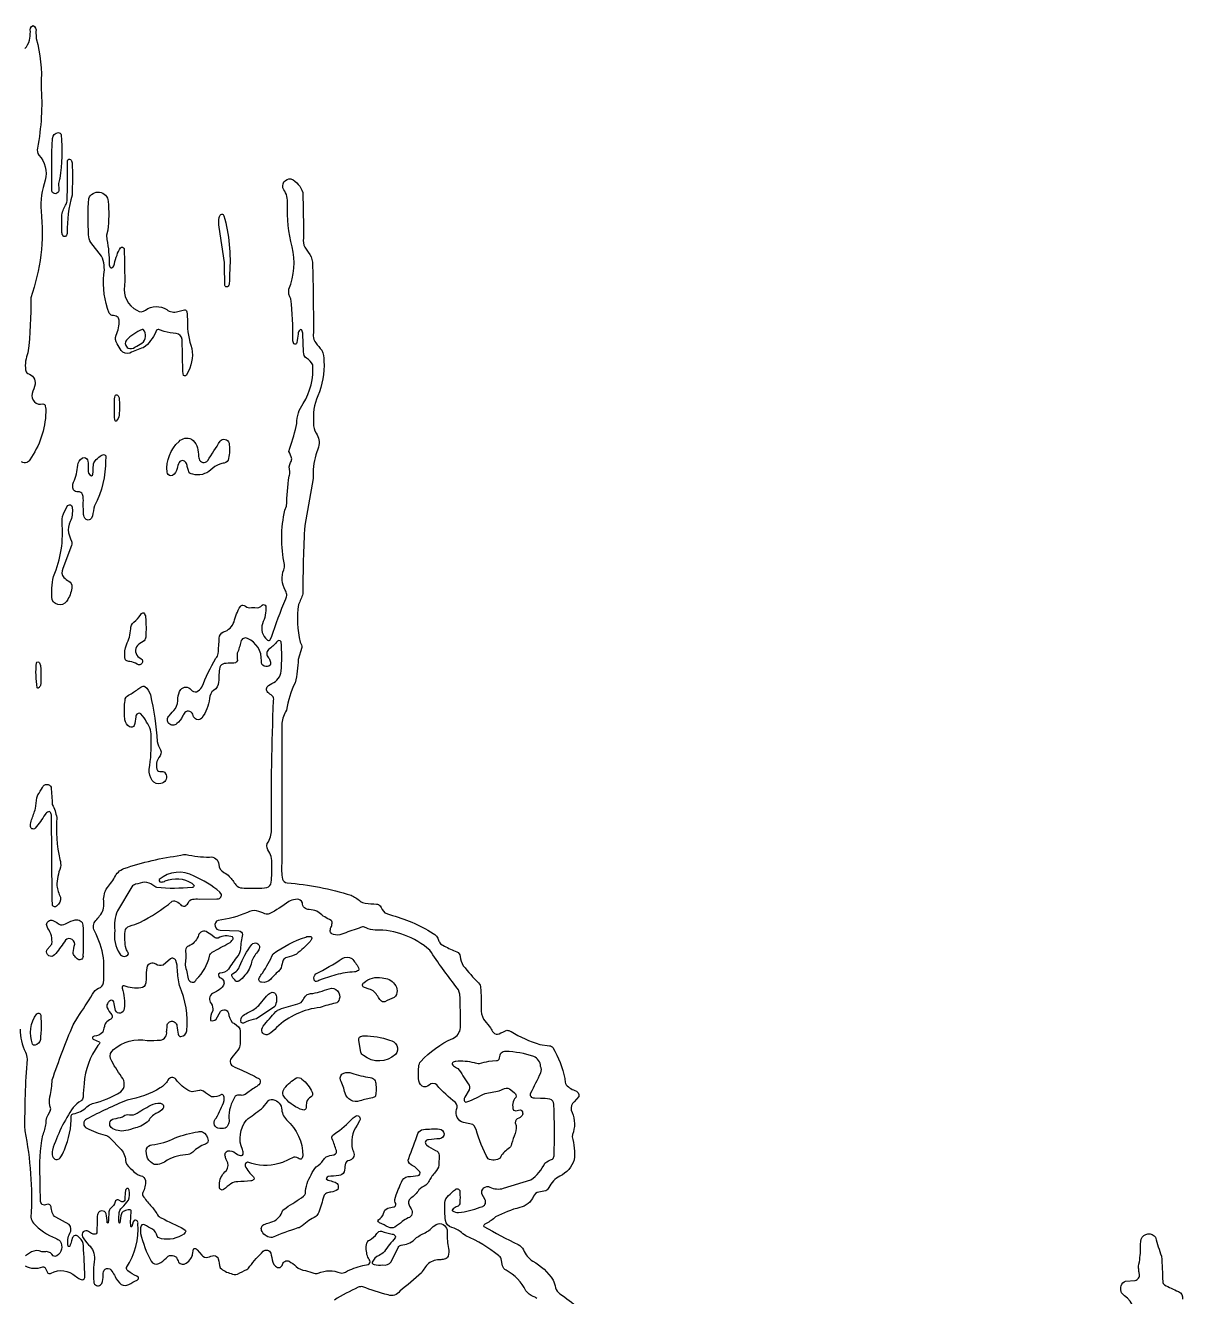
# Model space of a CAD drawing. Header units: metres. Extents: x 3.24 to 8.76, y 2.93 to 9.07.
# Drawn here: x 5.623 to 8.383, y 5.863 to 8.896 of the extents above; entities that cross this region are included whole.
import ezdxf

# ---------------------------------------------------------------- set-up
doc = ezdxf.new("R2010")
doc.units = ezdxf.units.M

msp = doc.modelspace()

# ---------------------------------------------------------------- linework, layer by layer
at = {"layer": 'Layer 1', "color": 0}
for points in [[(5.62158, 8.84049, 0.1005), (5.63262, 8.86014, 0.0208), (5.63452, 8.88075, -0.3503), (5.64117, 8.89567, -0.3414), (5.64795, 8.88097, 0.0286), (5.64879, 8.86422, -0.0836), (5.66008, 8.75232, -0.0661), (5.65134, 8.60301, 0.2349), (5.65503, 8.58613, -0.2535), (5.66992, 8.52686, 0.0967), (5.65998, 8.45294, -0.1131), (5.63533, 8.24595, -0.0336), (5.62889, 8.11499, 0.1339), (5.62318, 8.07385, 0.1715), (5.62817, 8.06514, -0.3847), (5.64615, 8.03947, -0.0355), (5.63858, 8.01769, 0.2707), (5.64427, 7.9977, 0.2707), (5.66448, 7.99285, -0.3297), (5.6702, 7.98752, -0.0677), (5.67146, 7.97321, -0.1475), (5.6329, 7.85931, -0.1313), (5.6261, 7.85267, -0.2485), (5.61354, 7.85482, 0.0126)], [(5.6218, 5.93659, 0.2163), (5.66418, 5.93391, -0.2568), (5.67024, 5.93197), (5.6763, 5.91891, 0.2677), (5.68418, 5.91909, -0.325), (5.74209, 5.91197, 0.0205), (5.7531, 5.90436), (5.75782, 5.90324, 0.4545), (5.76461, 5.91136, 0.0071), (5.76116, 5.98406, 0.2175), (5.75184, 6.00339), (5.74807, 6.00723, 0.477), (5.73531, 6.00452), (5.73277, 5.99648, -0.0623), (5.7285, 5.9837, -0.2735), (5.72653, 5.98256, -0.2734), (5.72459, 5.98374, -0.1641), (5.7288, 6.01443, 0.3313), (5.727, 6.03522), (5.6951, 6.05242, -0.2084), (5.68657, 6.06379), (5.68432, 6.07456, 0.3743), (5.67795, 6.08368), (5.67379, 6.08252, -0.1929), (5.66223, 6.08303, -0.1784), (5.65876, 6.09252, -0.0097), (5.6581, 6.14607, -0.0651), (5.66425, 6.24829, 0.0843), (5.6719, 6.27628, -0.1394), (5.68022, 6.30271, 0.1288), (5.68321, 6.31134, -0.127), (5.68125, 6.34006, 0.0391), (5.68677, 6.3802, -0.0188), (5.73669, 6.51158), (5.74756, 6.52954, 0.0111), (5.78312, 6.58469, -0.1871), (5.79734, 6.59866, 0.2662), (5.80923, 6.61135, 0.0252), (5.80916, 6.67118, 0.0782), (5.78738, 6.73546, -0.3028), (5.79052, 6.76002, 0.0409), (5.79975, 6.77151, 0.2116), (5.80991, 6.80275, -0.1584), (5.81577, 6.83535, 0.0292), (5.83565, 6.8633, -0.2045), (5.85767, 6.88433, -0.048), (5.99364, 6.91597, -0.0914), (6.00587, 6.91788, 0.051), (6.06199, 6.91161, -0.4542), (6.08424, 6.89401, 0.2629), (6.096, 6.87514, -0.0694), (6.10916, 6.86545, -0.0379), (6.12452, 6.84522, 0.2277), (6.14015, 6.83799, 0.0122), (6.17504, 6.8375, 0.0671), (6.19887, 6.839, 0.3046), (6.20918, 6.85153, 0.0282), (6.21043, 6.89489, 0.181), (6.20135, 6.92887, -0.3367), (6.2024, 6.9483, 0.146), (6.20982, 6.98057, -0.0119), (6.21469, 7.28509, 0.2848), (6.21159, 7.29655, -0.025), (6.20082, 7.30463, -0.4401), (6.2024, 7.32114), (6.21054, 7.32594, 0.2866), (6.23298, 7.35512, 0.0389), (6.23272, 7.425, 0.2764), (6.22722, 7.42799, 0.2765), (6.22198, 7.42455, -0.0476), (6.20269, 7.40657, 0.4313), (6.2028, 7.38737, -0.0677), (6.20684, 7.37939, -0.195), (6.20639, 7.36982, -0.3254), (6.19253, 7.36718, -0.3254), (6.18575, 7.37955, 0.3084), (6.15289, 7.43342, 0.4836), (6.13696, 7.42555, -0.0356), (6.12812, 7.39802, 0.0615), (6.12846, 7.38025, -0.3667), (6.11655, 7.37444, 0.0112), (6.09694, 7.37324, 0.2806), (6.0862, 7.3644, 0.0319), (6.08376, 7.32933, -0.2604), (6.07183, 7.30935, 0.2206), (6.06185, 7.29031, -0.142), (6.04331, 7.24312, -0.2866), (6.0312, 7.23991, -0.2866), (6.023, 7.24938, 0.2853), (6.0151, 7.25904, 0.2852), (6.00295, 7.25625, 0.0635), (5.99762, 7.24763, -0.1264), (5.98382, 7.22995, -0.4201), (5.96522, 7.23009, -0.4201), (5.96573, 7.24869, -0.0104), (5.98078, 7.26587, 0.1311), (5.98666, 7.29052, -0.1686), (5.99374, 7.31123, -0.506), (6.01742, 7.3112, 0.2824), (6.03119, 7.30627, 0.1546), (6.04357, 7.31705, -0.0361), (6.0771, 7.38583, 0.1392), (6.08269, 7.39732, 0.006), (6.08516, 7.43386, -0.2814), (6.09559, 7.44894, 0.24), (6.12037, 7.4728, -0.0791), (6.13552, 7.50947, -0.4622), (6.14739, 7.51019, 0.2275), (6.16205, 7.50678, -0.0787), (6.1704, 7.50671, 0.3076), (6.18748, 7.5128, -0.5347), (6.19593, 7.51031, -0.1331), (6.18804, 7.46832, 0.3006), (6.19909, 7.43025, 0.3516), (6.20618, 7.42886), (6.21002, 7.43624, -0.0202), (6.2438, 7.52802, 0.1498), (6.2466, 7.53813, 0.1039), (6.24246, 7.54832, -0.2235), (6.23895, 7.59707, 0.1216), (6.24043, 7.60935, -0.103), (6.24155, 7.73951), (6.24565, 7.74883, -0.0237), (6.25166, 7.82028, 0.0709), (6.25389, 7.83166, -0.2115), (6.25535, 7.85322, 0.109), (6.25806, 7.86166, 0.0401), (6.25142, 7.87913), (6.25348, 7.88737, 0.0356), (6.27041, 7.94634, -0.1643), (6.28537, 7.99376, 0.1596), (6.3082, 8.08608, 0.1356), (6.29346, 8.10151, -0.237), (6.28618, 8.11685), (6.28475, 8.15899, 0.1252), (6.282, 8.16849, 0.5104), (6.27714, 8.16891, 0.1419), (6.27322, 8.15947, -0.0285), (6.27047, 8.13913, -0.2787), (6.2679, 8.13549, -0.279), (6.26347, 8.13609, -0.141), (6.26069, 8.14564, 0.0349), (6.25592, 8.24306, -0.1867), (6.25138, 8.26632, 0.1509), (6.25933, 8.36776, -0.0782), (6.24805, 8.46988, 0.1819), (6.2389, 8.50384, -0.2838), (6.23958, 8.52218, -0.2838), (6.25627, 8.52978, -0.2113), (6.28418, 8.49707, -0.0088), (6.28598, 8.38787, 0.1251), (6.28906, 8.36649), (6.29712, 8.35485, -0.1652), (6.30738, 8.33072, -0.0103), (6.30955, 8.15488, 0.1864), (6.31556, 8.13838, 0.0113), (6.3297, 8.12092, -0.1363), (6.33494, 8.09482, -0.1117), (6.32035, 8.01169, 0.1319), (6.31035, 7.94665, 0.1817), (6.31656, 7.92287, -0.205), (6.32222, 7.88993), (6.31579, 7.87137, 0.0791), (6.30909, 7.81487), (6.2892, 7.70287, 0.0159), (6.28483, 7.53944, -0.0421), (6.2739, 7.51445, 0.0946), (6.27858, 7.4245, -0.1102), (6.28235, 7.41169), (6.27323, 7.38318, -0.0554), (6.26636, 7.32767, 0.0783), (6.24553, 7.26216, 0.0979), (6.23429, 7.23101), (6.23421, 6.89632, 0.0637), (6.23613, 6.85904, 0.2752), (6.2469, 6.85022, -0.0554), (6.39964, 6.8206, -0.055), (6.42144, 6.80686, 0.1511), (6.43334, 6.80173, 0.0234), (6.4604, 6.79963, -0.1771), (6.46865, 6.79552, 0.0445), (6.48052, 6.77869), (6.49123, 6.77454, -0.0761), (6.59531, 6.72965, -0.185), (6.60851, 6.71372, 0.0982), (6.61327, 6.70492), (6.6222, 6.69908, 0.0068), (6.65169, 6.68554, -0.2561), (6.66007, 6.67466, 0.1004), (6.66743, 6.65249, 0.0322), (6.70393, 6.61136, -0.1619), (6.70874, 6.60015, -0.0203), (6.71024, 6.55104, 0.1528), (6.71585, 6.52503), (6.73225, 6.50409, 0.0256), (6.7391, 6.49303, 0.2967), (6.75269, 6.48976, -0.0327), (6.77105, 6.49836, -0.153), (6.78116, 6.49541, 0.0516), (6.84974, 6.46442), (6.87288, 6.46155, -0.1818), (6.88135, 6.45704, -0.0797), (6.90926, 6.38334, 0.0239), (6.911, 6.37142, 0.1711), (6.93343, 6.35492, -0.3968), (6.94275, 6.34022), (6.93201, 6.32798), (6.92769, 6.32389, 0.2792), (6.9271, 6.30218, -0.1915), (6.92783, 6.24959), (6.92682, 6.24453, -0.0989), (6.93206, 6.18934, -0.1987), (6.89789, 6.15072, 0.1523), (6.87153, 6.12344, -0.17), (6.86389, 6.11582, -0.0274), (6.8473, 6.11266, 0.2381), (6.8349, 6.10245, -0.2446), (6.80244, 6.0757, 0.0597), (6.7443, 6.05306, -0.0745), (6.72201, 6.03781, 0.1275), (6.7163, 6.03307, 0.3869), (6.71661, 6.03033, 0.018), (6.79835, 5.9875, -0.1492), (6.8106, 5.9744, 0.146), (6.83285, 5.94772, -0.1257), (6.8817, 5.90272, -0.0272), (6.88735, 5.88441, 0.139), (6.89797, 5.86961, -0.0682), (6.97966, 5.79793, -0.5166)], [(6.84246, 5.85868, 0.1105), (6.8343, 5.86362, -0.1343), (6.81667, 5.87688, 0.1566), (6.7695, 5.9262, -0.2181), (6.76093, 5.9366), (6.75794, 5.95329, 0.182), (6.75098, 5.96135, 0.0709), (6.67343, 6.00808, -0.0408), (6.65979, 6.01868, 0.095), (6.64008, 6.02785, -0.2948), (6.62499, 6.04468, -0.0521), (6.6234, 6.08728, -0.171), (6.63168, 6.10424, 0.0115), (6.64848, 6.11898, -0.3229), (6.65629, 6.11946, -0.323), (6.65922, 6.11221, -0.0244), (6.65914, 6.08639, -0.2054), (6.65511, 6.07887), (6.65058, 6.07694, 0.0823), (6.64125, 6.07042, 0.4523), (6.64139, 6.06795, 0.1857), (6.65621, 6.064, 0.0799), (6.70729, 6.07678), (6.71362, 6.07846, 0.4578), (6.71926, 6.09421), (6.71181, 6.10802, -0.2921), (6.71623, 6.1223, -0.292), (6.73105, 6.1243, 0.1907), (6.7632, 6.12162), (6.82856, 6.1417, 0.1271), (6.86214, 6.18165, -0.0449), (6.8801, 6.19136, 0.2049), (6.8841, 6.19892, 0.0156), (6.88365, 6.32183, 0.3147), (6.87377, 6.33429, 0.06), (6.85178, 6.33595), (6.83743, 6.3365, -0.2759), (6.82901, 6.34013, -0.2757), (6.82822, 6.34925, 0.0163), (6.8522, 6.39718, 0.2418), (6.85191, 6.41224, 0.2889), (6.83546, 6.43594, 0.0717), (6.76834, 6.44822, 0.4275), (6.7531, 6.4331), (6.75209, 6.42911, -0.2306), (6.74632, 6.42545), (6.72777, 6.42373, 0.0114), (6.70537, 6.41863, -0.1001), (6.69401, 6.42064, 0.0783), (6.64993, 6.42425, 0.1664), (6.64137, 6.42088, 0.3366), (6.64071, 6.4177, 0.1853), (6.64879, 6.41049, -0.0597), (6.65407, 6.40728, -0.0847), (6.6663, 6.38994), (6.67929, 6.37058, -0.2651), (6.68111, 6.3568), (6.67082, 6.33912, 0.461), (6.67313, 6.32717), (6.67803, 6.32821, 0.0157), (6.71932, 6.34768, 0.0074), (6.75332, 6.35436), (6.76547, 6.35945, -0.2656), (6.7807, 6.35659), (6.7899, 6.34953, -0.3389), (6.79238, 6.33842, 0.2906), (6.78721, 6.30797, 0.1932), (6.79876, 6.30755), (6.80295, 6.30874, -0.2709), (6.80896, 6.30173, -0.2707), (6.80579, 6.29306, -0.0931), (6.79947, 6.28875, 0.345), (6.7913, 6.27793, -0.2029), (6.79105, 6.25226, 0.046), (6.78269, 6.22738, -0.1765), (6.77446, 6.2155, 0.1602), (6.75546, 6.19376, -0.2637), (6.72667, 6.19146, -0.0647), (6.6978, 6.26203), (6.69355, 6.2708), (6.69003, 6.27339), (6.6678, 6.27827, -0.4251), (6.6512, 6.30978, 0.2958), (6.64869, 6.326, -0.0549), (6.60429, 6.36808, 0.4063), (6.58587, 6.36766, -0.2799), (6.56901, 6.36492, -0.2142), (6.56025, 6.38347, -0.0242), (6.56117, 6.41231, -0.1666), (6.56591, 6.42393, -0.1017), (6.64223, 6.479, 0.2818), (6.66039, 6.50488, 0.0195), (6.65898, 6.58457, 0.1522), (6.64972, 6.6032, -0.0174), (6.58755, 6.68927, 0.1881), (6.4575, 6.73769, -0.1304), (6.43561, 6.74308, 0.1209), (6.4272, 6.74515, 0.0468), (6.41664, 6.74101, 0.0235), (6.37751, 6.72742, -0.1397), (6.35798, 6.72684), (6.35359, 6.72859, -0.225), (6.34981, 6.73686, -0.0755), (6.35262, 6.74633, 0.1052), (6.35419, 6.75651, 0.2428), (6.35182, 6.76053, -0.0652), (6.32317, 6.77883), (6.31767, 6.78257, 0.041), (6.29996, 6.78666, -0.4213), (6.28344, 6.80217), (6.28147, 6.80623, 0.283), (6.2668, 6.8108, 0.1048), (6.251, 6.80538, -0.0393), (6.20457, 6.77647, -0.1684), (6.19423, 6.77642, 0.0299), (6.1741, 6.78332, 0.1848), (6.15253, 6.77936, -0.0649), (6.08225, 6.76065, 0.3696), (6.07503, 6.74695, 0.3697), (6.08745, 6.73771), (6.13223, 6.7355, -0.3677), (6.14055, 6.72732, 0.0402), (6.13554, 6.69242, -0.1753), (6.12924, 6.67575, 0.0393), (6.10739, 6.64442, -0.2049), (6.08643, 6.63465), (6.08339, 6.63255, 0.4597), (6.08863, 6.62325, -0.4343), (6.09528, 6.60572, -0.1384), (6.08097, 6.59242, -0.0666), (6.06933, 6.58647, 0.4598), (6.06587, 6.56243, -0.1906), (6.06962, 6.54467, 0.1613), (6.06465, 6.52201, 0.2929), (6.07778, 6.52481), (6.08828, 6.54334, -0.2788), (6.0989, 6.54721, -0.2787), (6.10726, 6.5396, 0.1434), (6.11599, 6.51716, -0.1601), (6.1343, 6.50162, -0.049), (6.13455, 6.46109, -0.1277), (6.1294, 6.45089, 0.0237), (6.11523, 6.43322, 0.4492), (6.11655, 6.41364, 0.0224), (6.13884, 6.40318, -0.0122), (6.17925, 6.38357, -0.3983), (6.18159, 6.37121, -0.1229), (6.17165, 6.36281, 0.0158), (6.14704, 6.34543, -0.1855), (6.13735, 6.34337, 0.0615), (6.12622, 6.343, 0.2077), (6.12332, 6.34116, 0.1469), (6.10791, 6.28788, -0.3172), (6.09925, 6.2648, -0.1066), (6.08216, 6.26491, -0.2703), (6.073, 6.27583, -0.2704), (6.078, 6.28918, 0.0476), (6.09684, 6.33086, 0.1472), (6.09597, 6.34157, 0.3362), (6.0906, 6.3452, -0.1808), (6.06705, 6.33984, -0.0694), (6.04771, 6.35328, 0.1972), (6.03796, 6.35496, -0.0447), (6.02029, 6.35179), (6.01492, 6.35285, -0.1238), (5.98172, 6.38163, 0.5525), (5.96258, 6.37946, -0.1526), (5.94446, 6.36107, -0.0966), (5.86568, 6.33211, 0.0249), (5.76872, 6.28652, 0.3023), (5.76173, 6.27576, 0.3024), (5.76895, 6.26515, 0.0569), (5.81324, 6.2481, -0.1482), (5.82406, 6.24215), (5.85103, 6.2143, -0.1685), (5.86214, 6.1837, 0.1154), (5.87708, 6.16533, 0.1187), (5.89782, 6.15133, -0.3401), (5.9091, 6.14012, -0.1506), (5.90251, 6.11113, 0.198), (5.90286, 6.10371, 0.0294), (5.92149, 6.08079, -0.0601), (5.93774, 6.05822, 0.1332), (5.94656, 6.05067, -0.0104), (6.00066, 6.02421), (6.00398, 6.02198, -0.3513), (6.00416, 6.01578), (6.00092, 6.01246, -0.2035), (5.94709, 6.00117), (5.93915, 6.00392), (5.93717, 6.00707, 0.2137), (5.92582, 6.02416, -0.0265), (5.90685, 6.03464), (5.90366, 6.03552, 0.2973), (5.8988, 6.0319, 0.139), (5.89757, 6.01363, 0.0677), (5.9227, 5.948, 0.4085), (5.94127, 5.942, 0.059), (5.95839, 5.95488, -0.4622), (5.98296, 5.95693, 0.024), (5.98832, 5.94566, 0.4051), (6.00656, 5.94267, 0.0922), (6.01755, 5.95438, 0.1438), (6.02147, 5.96334), (6.02369, 5.97631, -0.4119), (6.02667, 5.97829, -0.1794), (6.03285, 5.97451), (6.04325, 5.96218, 0.3007), (6.05807, 5.95699, -0.0413), (6.07233, 5.96117, -0.3381), (6.08296, 5.95329, 0.0279), (6.08732, 5.93195, 0.116), (6.1132, 5.91802, 0.2252), (6.1286, 5.91661, -0.0153), (6.15118, 5.92786, 0.1147), (6.15795, 5.93539, -0.0212), (6.18991, 5.97147, -0.5095), (6.20823, 5.96712, 0.0128), (6.21284, 5.94547, 0.4108), (6.23067, 5.93259, 0.1654), (6.23595, 5.93972, -0.4749), (6.25156, 5.94739, -0.0798), (6.26862, 5.93518, 0.162), (6.29086, 5.92505, -0.0269), (6.31101, 5.91919, 0.1984), (6.32147, 5.91921, -0.2066), (6.37413, 5.91949, 0.1758), (6.38648, 5.92176, -0.0675), (6.42746, 5.93737), (6.44063, 5.93974, 0.4203), (6.44422, 5.94903, -0.0229), (6.43862, 5.96012, -0.1182), (6.43696, 5.99057, -0.1616), (6.44326, 5.99808, 0.1206), (6.46128, 6.01391, -0.3124), (6.4724, 6.01894, 0.0217), (6.49795, 6.01242, -0.1529), (6.50504, 6.00845, -0.3095), (6.50496, 6.00296, 0.0335), (6.47903, 5.97058, -0.1023), (6.46683, 5.96143, 0.2009), (6.44984, 5.94502, 0.313), (6.45434, 5.93979, 0.1047), (6.4752, 5.93895, 0.2926), (6.49551, 5.94608), (6.512, 5.98054, -0.2174), (6.51896, 5.98613, 0.1846), (6.55093, 5.99927, -0.0938), (6.57361, 6.01404, 0.0817), (6.59587, 6.03011, -0.1883), (6.6114, 6.03728, -0.4431), (6.62867, 6.01453, 0.0662), (6.63239, 5.97828, -0.1253), (6.63113, 5.95942, -0.1793), (6.62475, 5.95307, -0.0487), (6.61341, 5.95097, 0.1704), (6.58411, 5.9424, 0.0456), (6.56758, 5.91998, -0.0113), (6.51616, 5.87628, -0.3467), (6.48785, 5.86705, -0.0329), (6.42757, 5.88663, 0.1448), (6.41667, 5.88538, 0.0336), (6.35992, 5.85495, 0.1106)], [(5.60995, 6.50122, 0.1211), (5.62285, 6.44631, -0.1021), (5.62662, 6.42984, 0.0205), (5.62097, 6.25882, -0.0656), (5.63582, 6.05281, 0.1484), (5.64176, 6.03847, 0.11), (5.69475, 6.00222, -0.0974), (5.70529, 5.99532, -0.4323), (5.69735, 5.96044, -0.2525), (5.68893, 5.96008, 0.2474), (5.67309, 5.97055, -0.0977), (5.66189, 5.97005, 0.2346), (5.63688, 5.96963), (5.62261, 5.9602, -0.5087)], [(8.26562, 5.79948, 0.3358), (8.24491, 5.86514, -0.3797), (8.23715, 5.88906, -0.2775), (8.24741, 5.89982), (8.27052, 5.90186, 0.4146), (8.28043, 5.91629, -0.0372), (8.27899, 5.92582, -0.0784), (8.27826, 5.93577, 0.0477), (8.28308, 5.97672, -0.0563), (8.28459, 6.00024, -0.2773), (8.30034, 6.01269, -0.2773), (8.31873, 6.00462, 0.025), (8.33296, 5.95928, -0.0101), (8.33586, 5.89892, 0.201), (8.33989, 5.89127, 0.0196), (8.37321, 5.87517, -0.3874), (8.38273, 5.85672)]]:
    msp.add_lwpolyline(points, format="xyb", dxfattribs=at)
for points in [[(5.7052, 8.53079, 0.0477), (5.70153, 8.51846), (5.70254, 8.50435, -0.3296), (5.69772, 8.49512, -0.3295), (5.68748, 8.49702), (5.68594, 8.5, -0.0148), (5.68715, 8.62591, -0.3543), (5.70129, 8.63992, -0.3473), (5.70777, 8.63454, -0.0554), (5.7052, 8.53079)], [(5.73402, 8.49042, 0.0761), (5.72257, 8.40167, -0.1694), (5.71922, 8.3931, -0.4515), (5.7132, 8.3931, -0.1695), (5.70982, 8.40167, -0.0113), (5.70946, 8.44042, -0.1203), (5.71873, 8.46654, 0.1125), (5.72227, 8.47695, 0.0088), (5.72335, 8.57336, -0.53), (5.73005, 8.57586, -0.1951), (5.73429, 8.56824, -0.0158), (5.73402, 8.49042)], [(5.77366, 8.48285, -0.3486), (5.79969, 8.49788, -0.3486), (5.82024, 8.47594, -0.053), (5.8192, 8.40707), (5.81593, 8.39566), (5.81725, 8.38462, -0.0513), (5.82248, 8.32666, 0.1673), (5.82575, 8.31809, 0.427), (5.83008, 8.31786, 0.1529), (5.83521, 8.32698, -0.0705), (5.84132, 8.34737, -0.1125), (5.84988, 8.36499, -0.2685), (5.85453, 8.36655, -0.2684), (5.8582, 8.3633, -0.0124), (5.85947, 8.27492, 0.3331), (5.88887, 8.21605, 0.3657), (5.90906, 8.21661, -0.3003), (5.95995, 8.21797, 0.2458), (5.98628, 8.21327), (6.00204, 8.21745, -0.3689), (6.00773, 8.21251, -0.042), (6.00924, 8.18916, 0.0902), (6.02014, 8.12473, -0.1688), (6.00802, 8.06394, -0.5657), (6.00022, 8.06072), (5.9979, 8.07017), (5.99655, 8.1465, 0.3347), (5.9825, 8.16082, -0.0324), (5.9535, 8.1654), (5.94285, 8.16984, 0.2953), (5.93572, 8.16858), (5.93372, 8.16497, -0.1147), (5.92128, 8.14431, -0.1205), (5.90386, 8.12675, 0.034), (5.87166, 8.11416, -0.3245), (5.85133, 8.12012, -0.0136), (5.84146, 8.13633, -0.2357), (5.83906, 8.15672, 0.1274), (5.84648, 8.19261, 0.2031), (5.84193, 8.2007, 0.1325), (5.82938, 8.20332, -0.2125), (5.82287, 8.20961, -0.1235), (5.80996, 8.30177, 0.1503), (5.80445, 8.3454), (5.7789, 8.37796, -0.1341), (5.77343, 8.39599, -0.0241), (5.77366, 8.48285)], [(6.09792, 8.33044), (6.08475, 8.41401, -0.0405), (6.0848, 8.4376, -0.1274), (6.08857, 8.44461), (6.09129, 8.44569, -0.287), (6.09623, 8.44164, -0.0881), (6.1096, 8.30356, -0.0439), (6.10914, 8.28013, -0.1951), (6.10502, 8.27244, -0.5423), (6.0987, 8.27546, -0.012), (6.09792, 8.33044)], [(5.86766, 8.12583, 0.2405), (5.88411, 8.1278, 0.0122), (5.9007, 8.13756, 0.4416), (5.90397, 8.17033), (5.9013, 8.17021, 0.0985), (5.86369, 8.14473, 0.4679), (5.86766, 8.12583)], [(5.83562, 7.99754, -0.1015), (5.83692, 8.01242, -0.5128), (5.84249, 8.01374, -0.157), (5.84625, 8.00717, -0.0592), (5.84617, 7.96617, -0.208), (5.83911, 7.95169, -0.3239), (5.8379, 7.95175, -0.1422), (5.83645, 7.95383), (5.83548, 7.96217), (5.83562, 7.99754)], [(5.9892, 7.90337, -0.3097), (6.01882, 7.90889, -0.2352), (6.03527, 7.87268, 0.0586), (6.0369, 7.8615, 0.2864), (6.04616, 7.85321, 0.2865), (6.05768, 7.8579, 0.0109), (6.08708, 7.90377, -0.2824), (6.09911, 7.9082, -0.2824), (6.1085, 7.89947, -0.0825), (6.10758, 7.86235, -0.2907), (6.09678, 7.85164, 0.0361), (6.08671, 7.84865, 0.1519), (6.06529, 7.83516, -0.2437), (6.02195, 7.82486, -0.3357), (6.01143, 7.83392, 0.0354), (6.00877, 7.84336, 0.082), (6.00554, 7.85297, 0.5588), (5.98939, 7.85314, 0.0447), (5.98472, 7.83864, -0.2173), (5.97388, 7.82216), (5.96954, 7.82104, -0.3515), (5.96095, 7.82993, -0.2387), (5.9892, 7.90337)], [(5.78728, 7.74977, 0.0115), (5.78288, 7.7256), (5.78062, 7.7203, -0.2753), (5.77256, 7.71557, -0.2753), (5.76457, 7.7204, -0.1288), (5.76109, 7.73244), (5.76059, 7.75718, 0.1025), (5.759, 7.77678, 0.3649), (5.74843, 7.78297, -0.2839), (5.73748, 7.78759, -0.1899), (5.73744, 7.80618, 0.1062), (5.74743, 7.84646, -0.2191), (5.75856, 7.86378), (5.76295, 7.86494, -0.3534), (5.7718, 7.85598, -0.0111), (5.77277, 7.83635, 0.3968), (5.78047, 7.82126, 0.3613), (5.78383, 7.82519, -0.02), (5.78511, 7.8468, -0.196), (5.78896, 7.85672, -0.0337), (5.80133, 7.86823, -0.1428), (5.80936, 7.87189, -0.4858), (5.81462, 7.86651, -0.0337), (5.81377, 7.85904, -0.1308), (5.78728, 7.74977)], [(5.68989, 7.581, 0.1242), (5.71011, 7.71143, -0.1394), (5.71629, 7.73619), (5.72215, 7.74812, -0.3838), (5.73016, 7.75171, -0.3839), (5.73456, 7.7441, -0.1308), (5.72949, 7.71198, 0.1468), (5.72565, 7.68529, 0.0274), (5.73263, 7.66566, -0.1645), (5.73256, 7.65536), (5.71233, 7.60039, 0.305), (5.71436, 7.5783, 0.0278), (5.72621, 7.56969, -0.2521), (5.73385, 7.55688, -0.1179), (5.72382, 7.52628, -0.3046), (5.7057, 7.5133, -0.3046), (5.68682, 7.52517, -0.0893), (5.68989, 7.581)], [(5.86366, 7.41831, 0.1032), (5.87389, 7.4561, -0.1805), (5.88113, 7.47201, 0.0924), (5.89787, 7.49022, -0.1342), (5.90252, 7.49438, -0.3156), (5.90535, 7.49396, -0.1485), (5.90928, 7.48434, -0.0375), (5.90984, 7.43626, -0.1576), (5.90588, 7.42789), (5.89356, 7.41957, 0.4569), (5.89113, 7.39018), (5.89878, 7.38497, -0.4143), (5.90079, 7.3738, -0.4144), (5.88962, 7.3718, 0.101), (5.87149, 7.37828, -0.447), (5.85965, 7.38876, -0.0923), (5.86366, 7.41831)], [(5.6489, 7.37496, -0.2887), (5.65248, 7.37719, -0.2887), (5.65603, 7.37492, -0.1282), (5.65903, 7.36677, -0.0407), (5.65918, 7.32663), (5.65852, 7.32111, -0.1705), (5.65379, 7.31521, -0.4581), (5.65054, 7.31579, -0.0557), (5.6489, 7.37496)], [(5.9368, 7.1871, 0.0429), (5.94528, 7.16778, -0.2865), (5.94116, 7.14912, 0.2218), (5.93616, 7.12142, 0.3774), (5.94705, 7.11563, -0.1494), (5.95453, 7.11452), (5.95873, 7.10789, -0.464), (5.94582, 7.08692, -0.2935), (5.92502, 7.09411, -0.1424), (5.91792, 7.1214, 0.0572), (5.92252, 7.195, 0.1948), (5.91181, 7.23361, 0.0782), (5.89816, 7.25347, 0.2724), (5.89003, 7.25358, 0.2723), (5.88599, 7.24653), (5.88391, 7.23042), (5.88248, 7.22571, -0.4123), (5.87107, 7.22231, -0.2296), (5.86005, 7.23947, -0.0541), (5.85946, 7.25366, -0.0636), (5.86107, 7.28943, -0.1958), (5.87212, 7.29978, 0.0313), (5.8935, 7.31385, -0.0818), (5.9038, 7.31933, -0.2399), (5.90794, 7.31873, -0.1592), (5.92085, 7.29903, -0.0442), (5.9368, 7.1871)], [(5.6974, 7.0061, 0.0702), (5.70494, 6.90598, -0.1174), (5.70648, 6.88728, 0.0864), (5.69771, 6.84309, 0.0798), (5.70669, 6.81604, -0.2886), (5.69725, 6.79494, -0.5662), (5.68763, 6.79652), (5.68618, 6.81276), (5.68483, 7.01208, 0.1968), (5.68117, 7.01945, 0.3043), (5.67745, 7.01988, 0.1032), (5.66954, 7.01346, -0.0511), (5.64578, 6.98043, -0.3342), (5.63823, 6.97939, -0.3341), (5.63513, 6.98636, -0.0987), (5.6372, 7.00041, 0.0226), (5.64667, 7.02746), (5.64988, 7.05315), (5.65275, 7.0598, -0.0179), (5.66387, 7.07789, -0.3151), (5.67394, 7.08507, -0.3151), (5.68413, 7.07807, -0.0089), (5.68668, 7.03716, -0.0839), (5.6974, 7.0061)], [(6.0251, 6.866, 0.3151), (5.9421, 6.85823), (5.94205, 6.85529, 0.381), (5.94662, 6.85187, 0.1086), (5.9565, 6.85499, -0.2354), (6.01938, 6.84974), (6.025, 6.84405, -0.3843), (6.02022, 6.83881, -0.0424), (5.93626, 6.83875, -0.0742), (5.92644, 6.84444, 0.1771), (5.90755, 6.85164, 0.0274), (5.88525, 6.8468, 0.1794), (5.87657, 6.8406), (5.84213, 6.78329, 0.1213), (5.83579, 6.7367, 0.1842), (5.84776, 6.68122, 0.5748), (5.86875, 6.68057), (5.86784, 6.68372, -0.038), (5.86291, 6.69307, -0.089), (5.86082, 6.73437, -0.2974), (5.87109, 6.74722, 0.0489), (5.89536, 6.75572, 0.0533), (5.97313, 6.80614, -0.2037), (5.97833, 6.80693, -0.1266), (5.9927, 6.79878, 0.3213), (6.00296, 6.79449, 0.1254), (6.01083, 6.80188, -0.2919), (6.02148, 6.81128, -0.036), (6.0369, 6.81166), (6.07924, 6.81197, 0.477), (6.09077, 6.82259), (6.08648, 6.82822, 0.0792), (6.0251, 6.866)], [(5.67638, 6.74132), (5.67315, 6.75046, -0.502), (5.68811, 6.76038, 0.0205), (5.70675, 6.75042, 0.2058), (5.7215, 6.75419, -0.0642), (5.74176, 6.76158, -0.4802), (5.7599, 6.74964, -0.0198), (5.76004, 6.67666, -0.2835), (5.75701, 6.66849, -0.2835), (5.74835, 6.66753, -0.0669), (5.7404, 6.67517, -0.1834), (5.73627, 6.68406, -0.0152), (5.74039, 6.70366, 0.3647), (5.73043, 6.71693, 0.3648), (5.71565, 6.70937, -0.031), (5.69223, 6.67811, -0.3531), (5.67827, 6.67637, -0.3531), (5.67361, 6.68964, -0.0492), (5.67888, 6.69628), (5.68559, 6.70414), (5.68584, 6.70478, 0.1918), (5.67638, 6.74132)], [(6.03121, 6.62035, 0.1374), (6.0621, 6.67567, -0.1855), (6.06849, 6.68461, -0.0101), (6.10811, 6.70626, 0.1147), (6.11749, 6.71505, 0.3954), (6.11679, 6.72124, 0.2098), (6.08284, 6.71852, -0.1951), (6.07306, 6.72027), (6.06838, 6.72424, -0.0207), (6.05394, 6.73446, 0.4515), (6.03452, 6.72192, -0.1935), (6.01232, 6.69945, 0.293), (6.00428, 6.68982, -0.1128), (6.00347, 6.65785, 0.0764), (6.00699, 6.64156), (6.01095, 6.62096, 0.3286), (6.02085, 6.61319, 0.3286), (6.03121, 6.62035)], [(6.14612, 6.62976, -0.091), (6.13154, 6.61559, -0.2839), (6.12461, 6.61599, -0.0301), (6.1159, 6.62667, -0.371), (6.11642, 6.6332), (6.12543, 6.63891, 0.1505), (6.13384, 6.65063, -0.0816), (6.16273, 6.70296, -0.3301), (6.17462, 6.70642, -0.33), (6.1814, 6.69605, -0.1276), (6.17624, 6.68543, 0.082), (6.16187, 6.66091, -0.1576), (6.14612, 6.62976)], [(6.2692, 6.68033, -0.0517), (6.24614, 6.67209, 0.2096), (6.2378, 6.66562, 0.0386), (6.23265, 6.64784, -0.1188), (6.2262, 6.63908, 0.0439), (6.20794, 6.62035, -0.2642), (6.18628, 6.61322, -0.2725), (6.18048, 6.61714, -0.2727), (6.18111, 6.62412, -0.0423), (6.18831, 6.63497, 0.0299), (6.21372, 6.6811, -0.0715), (6.29133, 6.72092, -0.141), (6.30124, 6.72246, -0.543), (6.3054, 6.71578, -0.0577), (6.30198, 6.71032, -0.0477), (6.2692, 6.68033)], [(6.40148, 6.66947, -0.0752), (6.41736, 6.64754, -0.2879), (6.41728, 6.64149, -0.1466), (6.40759, 6.63757, 0.0626), (6.36366, 6.63053, 0.033), (6.32291, 6.6173, -0.0401), (6.31725, 6.61495, -0.4556), (6.31138, 6.61999, -0.2755), (6.3156, 6.63297, 0.0316), (6.37866, 6.66959, -0.2726), (6.40148, 6.66947)], [(5.99002, 6.60498, -0.0225), (5.9853, 6.64217, 0.0795), (5.98182, 6.66535, 0.4162), (5.96865, 6.66917), (5.95112, 6.6542, -0.263), (5.9341, 6.65585, 0.5765), (5.91216, 6.64772, 0.0313), (5.91055, 6.62549, -0.0468), (5.90976, 6.61129, -0.3597), (5.89785, 6.5994, -0.1289), (5.85821, 6.60479, 0.2837), (5.85412, 6.60344, 0.2837), (5.8535, 6.59918, -0.1084), (5.85815, 6.55016, -0.3586), (5.84971, 6.53949, -0.3586), (5.83761, 6.54572), (5.83479, 6.56192), (5.83355, 6.56662, 0.5436), (5.82358, 6.5682, 0.0875), (5.81822, 6.56181, 0.2411), (5.81759, 6.55228, 0.0394), (5.82876, 6.5353, -0.4078), (5.82658, 6.52515, 0.0381), (5.81447, 6.51628, 0.1023), (5.81102, 6.50711, 0.017), (5.80725, 6.49365, -0.1981), (5.7865, 6.48466), (5.78347, 6.48257, 0.4142), (5.78424, 6.47702), (5.79856, 6.47123, -0.3804), (5.79901, 6.46534), (5.7959, 6.46212, 0.1424), (5.76277, 6.3716, 0.0238), (5.76015, 6.3393, -0.1926), (5.75548, 6.33026, 0.0361), (5.73667, 6.31459, 0.0718), (5.6871, 6.21262, 0.1096), (5.68756, 6.19802, 0.2904), (5.69541, 6.19033, 0.2906), (5.70572, 6.19415, 0.0918), (5.71561, 6.21335, 0.105), (5.73212, 6.29454, -0.2709), (5.73651, 6.29952, 0.1627), (5.76923, 6.31563, -0.1127), (5.78314, 6.324, 0.0745), (5.85052, 6.35148, 0.3988), (5.85232, 6.38775, -0.0525), (5.82609, 6.43078, -0.3283), (5.83291, 6.4525, -0.2311), (5.9133, 6.47432, 0.0188), (5.94504, 6.47508, 0.4166), (5.95949, 6.49541, 0.0279), (5.9609, 6.50701, -0.418), (5.97122, 6.51997, -0.418), (5.98405, 6.50948, 0.0287), (5.98729, 6.48886, 0.3474), (5.99372, 6.4835, 0.3589), (6.00781, 6.49742, 0.1331), (5.99002, 6.60498)], [(6.47343, 6.62327, -0.2482), (6.50359, 6.60816, -0.2135), (6.50922, 6.59275, -0.263), (6.50217, 6.57703, 0.0289), (6.48036, 6.56639, -0.3023), (6.47058, 6.56973, -0.055), (6.46312, 6.57954, 0.2077), (6.44272, 6.59689), (6.43145, 6.60053, -0.2499), (6.42702, 6.60517, -0.2152), (6.43016, 6.61207, -0.2473), (6.47343, 6.62327)], [(6.17923, 6.55778), (6.19762, 6.5802, -0.1014), (6.20837, 6.58816, -0.3794), (6.21941, 6.58561, -0.2283), (6.21742, 6.55508), (6.17412, 6.52612), (6.16599, 6.5243, 0.0301), (6.1444, 6.51645, -0.3171), (6.1378, 6.5172, -0.3779), (6.14261, 6.53362, -0.036), (6.1556, 6.54161, 0.0844), (6.17923, 6.55778)], [(6.32603, 6.55293, 0.1633), (6.22185, 6.50507, -0.0749), (6.20354, 6.48902, -0.4247), (6.18783, 6.49371, -0.2457), (6.18985, 6.50836, -0.019), (6.22047, 6.54299, -0.1518), (6.22853, 6.54835, -0.0239), (6.27294, 6.56166, 0.2492), (6.2852, 6.57133, -0.0655), (6.29295, 6.58219, -0.1385), (6.30315, 6.58591, 0.0359), (6.3247, 6.58986, -0.0212), (6.34766, 6.5976, -0.2942), (6.36749, 6.59265, -0.2942), (6.37119, 6.57255, -0.3222), (6.36236, 6.56306, 0.0279), (6.32603, 6.55293)], [(5.63988, 6.46541, -0.2574), (5.65001, 6.53754, -0.3107), (5.65628, 6.53845, -0.3105), (5.65938, 6.53293, -0.0254), (5.66, 6.51654, -0.0309), (5.65889, 6.48316), (5.65848, 6.47612, -0.3025), (5.6457, 6.46297, -0.3243), (5.63988, 6.46541)], [(6.4915, 6.47464, -0.2813), (6.5089, 6.46211, -0.2813), (6.50569, 6.4409, -0.3782), (6.42925, 6.43858, -0.1714), (6.42304, 6.44622), (6.4179, 6.47432, -0.2214), (6.42004, 6.48231, -0.1554), (6.43082, 6.48561, -0.0839), (6.4915, 6.47464)], [(6.2824, 6.3818, -0.1184), (6.30697, 6.35094, -0.1868), (6.30705, 6.34209), (6.30448, 6.33965, 0.2516), (6.29294, 6.32635), (6.29247, 6.31847), (6.29273, 6.31405, -0.4705), (6.28447, 6.30834, -0.1416), (6.24261, 6.3366, -0.12), (6.23646, 6.3466, -0.2264), (6.2412, 6.36012, -0.0803), (6.26916, 6.38526, -0.2605), (6.2824, 6.3818)], [(6.45857, 6.3689, -0.1149), (6.45763, 6.34123, -0.1779), (6.4507, 6.33756, 0.0401), (6.42081, 6.32987, -0.4337), (6.38527, 6.3488, 0.0483), (6.37474, 6.37983, -0.4012), (6.38221, 6.39655, -0.1647), (6.40119, 6.39618, 0.0444), (6.44506, 6.38582, -0.1769), (6.45542, 6.38045, -0.1581), (6.45857, 6.3689)], [(5.88518, 6.26577, -0.0358), (5.86194, 6.25916, -0.2129), (5.82742, 6.2662, -0.2986), (5.82431, 6.27742, -0.3455), (5.83362, 6.28738, 0.0295), (5.85437, 6.29182, -0.1333), (5.86672, 6.29786, 0.165), (5.88492, 6.29803, -0.0314), (5.92195, 6.31952, -0.1641), (5.94473, 6.32436, -0.5514), (5.95142, 6.31257, -0.1631), (5.93419, 6.30028, 0.142), (5.91632, 6.28235, -0.1288), (5.88518, 6.26577)], [(6.14989, 6.28435, -0.008), (6.18607, 6.31127, 0.0527), (6.1999, 6.32802, -0.2123), (6.20864, 6.33331, -0.3826), (6.23369, 6.31282, 0.1643), (6.24526, 6.28462, -0.2269), (6.28419, 6.19892), (6.28333, 6.19406, -0.445), (6.27602, 6.19173, 0.1779), (6.26312, 6.19553), (6.23594, 6.18343, -0.169), (6.163, 6.18028, 0.0943), (6.15276, 6.18351, 0.4756), (6.14701, 6.17511, 0.1134), (6.16724, 6.14898, -0.3069), (6.16759, 6.1429, -0.1792), (6.16031, 6.13914, -0.0103), (6.12924, 6.13718, 0.1409), (6.1128, 6.13249, 0.0145), (6.09561, 6.11832, -0.5594), (6.08574, 6.12371, -0.034), (6.08586, 6.13465, -0.2051), (6.1021, 6.16372, 0.3064), (6.10269, 6.18827, -0.0442), (6.09975, 6.19652, -0.4469), (6.1058, 6.21092, -0.2262), (6.12378, 6.20548), (6.12826, 6.20272, 0.1572), (6.1383, 6.19946, 0.3626), (6.14218, 6.20268, 0.122), (6.14031, 6.2137, -0.2715), (6.14989, 6.28435)], [(6.30479, 6.15398, -0.0978), (6.3165, 6.17275, 0.0904), (6.33316, 6.18827, -0.0753), (6.34056, 6.19655, -0.0451), (6.35813, 6.20173), (6.36234, 6.20386, 0.268), (6.36479, 6.2113, 0.0222), (6.35463, 6.23916, -0.2469), (6.35568, 6.24775), (6.35956, 6.25105, 0.0577), (6.40458, 6.28969, -0.1606), (6.4144, 6.2949, -0.5494), (6.41984, 6.28212), (6.41392, 6.27191, 0.2188), (6.40335, 6.21371, -0.0633), (6.40666, 6.20254, -0.3997), (6.39577, 6.18821, 0.3256), (6.38533, 6.17774, -0.0324), (6.3831, 6.16063, -0.2871), (6.37028, 6.15182, 0.0181), (6.34493, 6.14942, 0.2038), (6.34065, 6.14607, 0.3763), (6.34135, 6.14291), (6.34511, 6.14105, 0.0223), (6.35856, 6.13719, -0.4993), (6.36797, 6.11898, -0.1773), (6.35172, 6.11262, 0.0505), (6.34096, 6.11005, 0.1986), (6.33465, 6.10263, -0.0154), (6.32238, 6.06473, -0.1275), (6.31577, 6.05406, 0.074), (6.28316, 6.03227, -0.1686), (6.27281, 6.02681, 0.0322), (6.21171, 6.00404, -0.2912), (6.18723, 6.01855, -0.4202), (6.19124, 6.035, -0.0549), (6.2042, 6.03915, 0.2089), (6.23275, 6.05989), (6.23704, 6.06957), (6.24453, 6.07529, 0.0208), (6.2864, 6.10276, 0.2323), (6.29086, 6.10942, -0.1322), (6.30479, 6.15398)], [(5.93021, 6.17825, -0.3596), (5.91195, 6.21558, -0.3021), (5.92431, 6.22518, 0.0962), (5.97983, 6.24156, -0.0538), (6.03508, 6.25632, -0.1446), (6.04509, 6.25659, -0.2454), (6.05868, 6.23565, -0.3333), (6.05199, 6.22693, 0.0955), (6.02212, 6.20798, -0.1337), (6.01121, 6.202, 0.118), (5.9611, 6.18878, -0.1925), (5.93021, 6.17825)], [(6.55923, 6.25257, -0.2547), (6.57204, 6.26182, -0.0322), (6.61033, 6.26293, -0.3899), (6.62133, 6.25147, -0.3899), (6.61082, 6.23955, 0.0144), (6.5846, 6.23734, 0.3403), (6.57733, 6.23336, 0.3402), (6.57931, 6.22531, 0.0478), (6.60128, 6.21198, -0.317), (6.60943, 6.20026), (6.60913, 6.17672, -0.1678), (6.60032, 6.16022, 0.0359), (6.58563, 6.1395, -0.0921), (6.57835, 6.12909, 0.0871), (6.56147, 6.11773, -0.0982), (6.54203, 6.09777, 0.4184), (6.5394, 6.07889), (6.54309, 6.07265, -0.5123), (6.5356, 6.05082, 0.0707), (6.5219, 6.04224, -0.0322), (6.50366, 6.02847, -0.2288), (6.489, 6.02865, 0.0162), (6.46761, 6.03916), (6.46476, 6.04112, -0.4011), (6.46481, 6.04625, 0.1826), (6.4773, 6.06134, -0.2779), (6.48711, 6.07387), (6.49764, 6.07614), (6.50229, 6.07709, 0.4752), (6.50491, 6.08795, -0.1066), (6.50376, 6.09446), (6.50694, 6.10556, -0.0104), (6.52162, 6.14019, -0.3171), (6.54137, 6.14979), (6.5595, 6.15193, 0.4987), (6.56385, 6.16089, 0.1057), (6.54277, 6.17784, -0.4076), (6.53708, 6.19299, 0.0082), (6.55923, 6.25257)], [(5.86833, 6.09325, 0.176), (5.87039, 6.11672), (5.86872, 6.12009, 0.471), (5.86382, 6.12006, 0.1837), (5.86097, 6.11206), (5.86017, 6.096, -0.5096), (5.85269, 6.08915), (5.8443, 6.09371, 0.4518), (5.83707, 6.08916, -0.1833), (5.82614, 6.07391, 0.1989), (5.82201, 6.06539, -0.0088), (5.82011, 6.03945, -0.3569), (5.81909, 6.03856, -0.3572), (5.81802, 6.03938, 0.0429), (5.81523, 6.06086, 0.3155), (5.80527, 6.06782, 0.3155), (5.79533, 6.06083, 0.0952), (5.79362, 6.04978, -0.0202), (5.79284, 6.01522, -0.3247), (5.78918, 6.01197, -0.1681), (5.78064, 6.01402), (5.77304, 6.01881, 0.3421), (5.76091, 6.01761, 0.3421), (5.75905, 6.00557, 0.0537), (5.77354, 5.9867, -0.2289), (5.7876, 5.95247, 0.0539), (5.78571, 5.89887, 0.2845), (5.79219, 5.88938, 0.431), (5.80671, 5.89888, 0.0226), (5.80859, 5.91879, -0.3663), (5.81656, 5.92997, -0.3663), (5.8289, 5.92397, -0.0425), (5.8368, 5.91082, 0.1339), (5.85154, 5.89221, 0.2786), (5.86926, 5.89182, -0.0286), (5.88904, 5.90267), (5.89203, 5.90469, 0.4249), (5.89164, 5.90972), (5.88826, 5.91188, -0.0502), (5.8673, 5.92459, -0.3536), (5.86425, 5.93284, 0.1649), (5.89126, 6.03716, 0.2851), (5.8891, 6.04394, 0.2851), (5.88207, 6.04502), (5.88006, 6.04169), (5.87636, 6.03033, -0.3379), (5.87538, 6.02938, -0.3379), (5.8742, 6.03006, -0.049), (5.8753, 6.06681, 0.4221), (5.87152, 6.07027, 0.0952), (5.85834, 6.06707, 0.2206), (5.85162, 6.06088, 0.0329), (5.84823, 6.03938, -0.3571), (5.84716, 6.03856, -0.3569), (5.84614, 6.03945, -0.0527), (5.84614, 6.05937, -0.2292), (5.85348, 6.07594, 0.0345), (5.86833, 6.09325)]]:
    msp.add_lwpolyline(points, format="xyb", close=True, dxfattribs=at)

doc.saveas('drawing.dxf')
